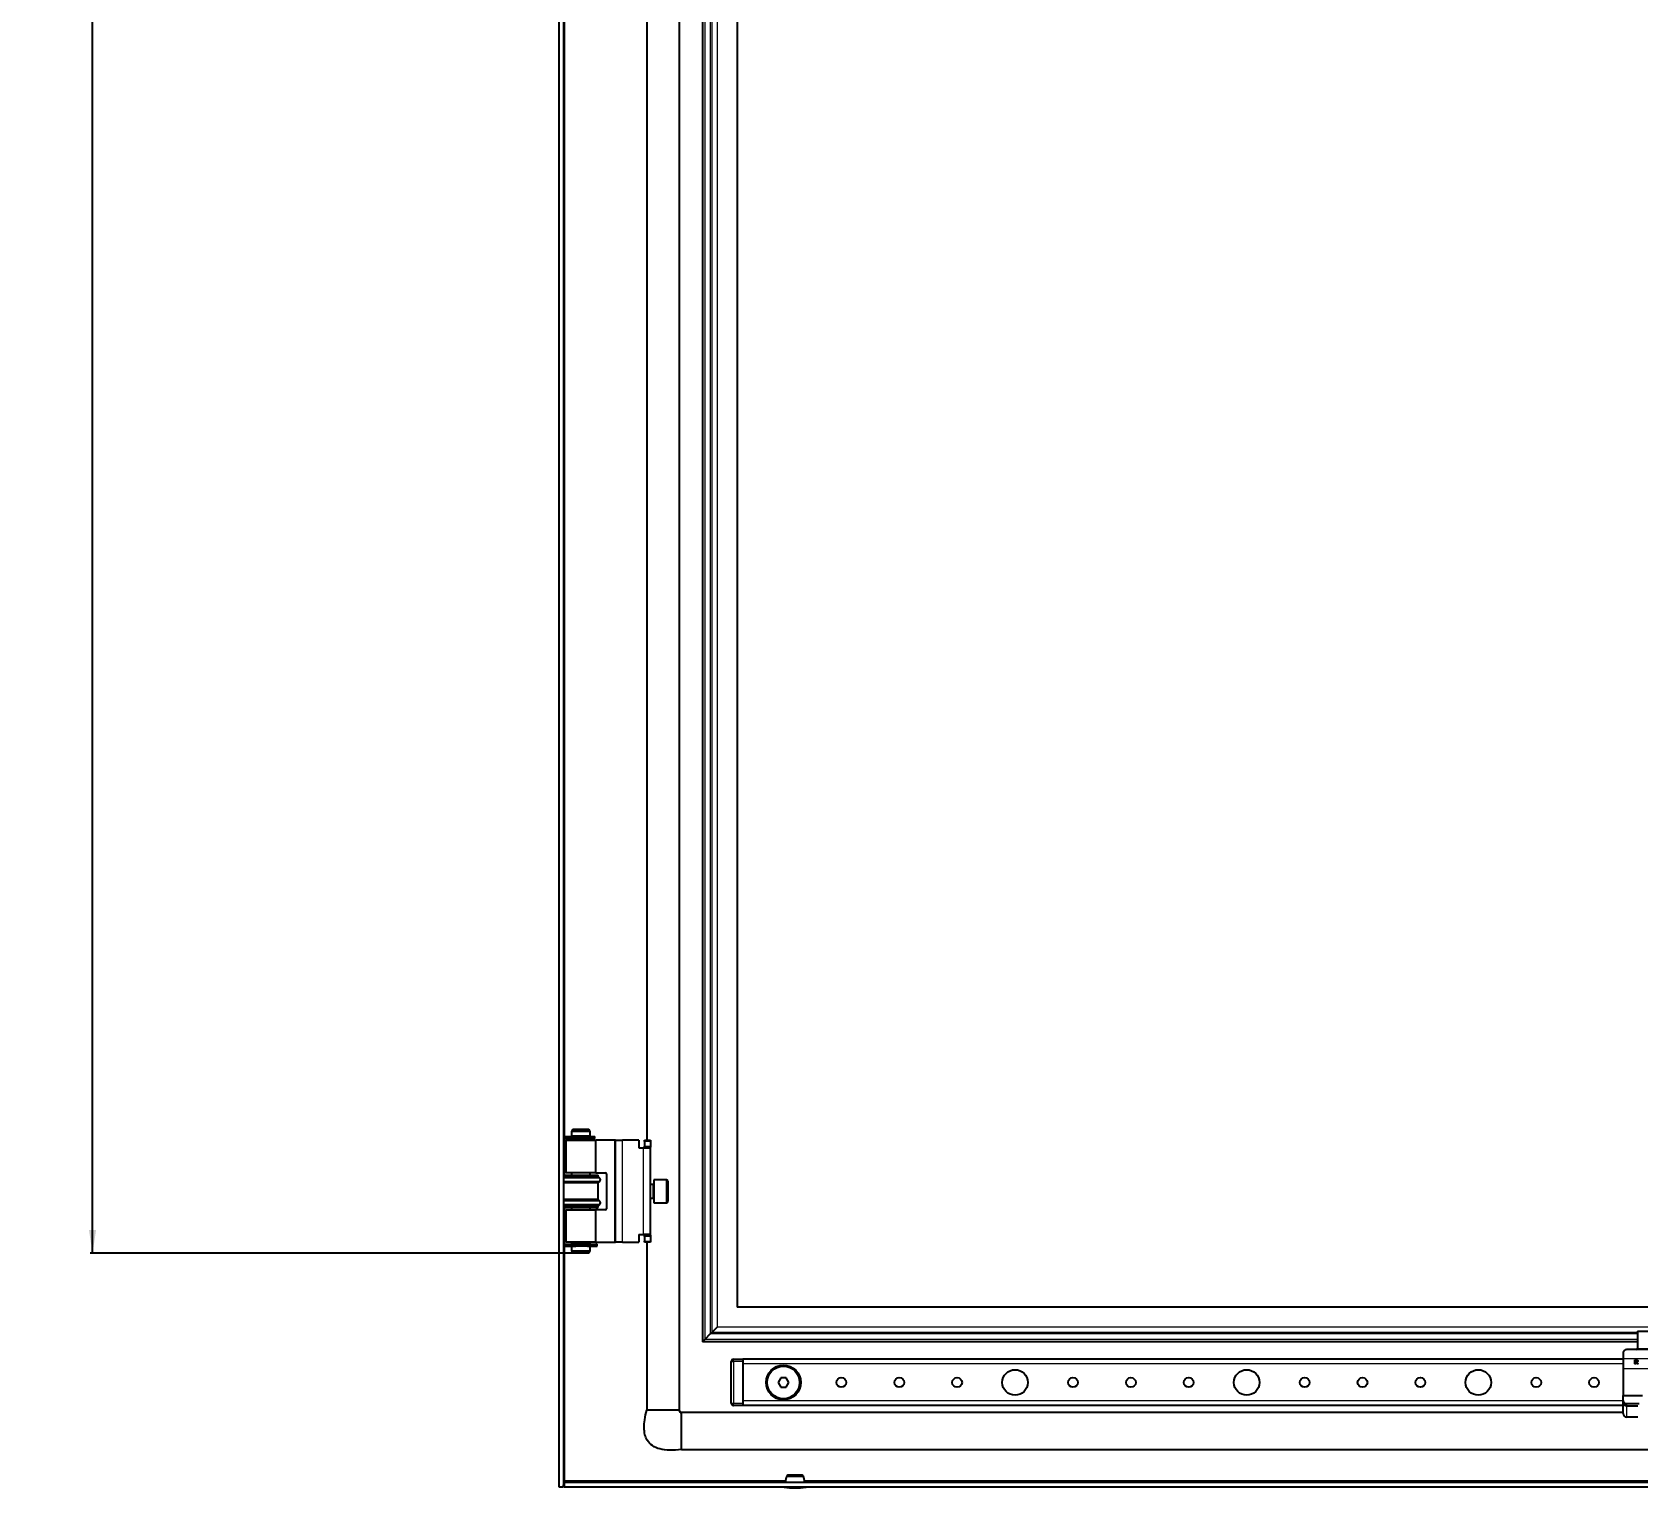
# Model space of a CAD drawing. Header units: millimetres. Extents: x -548 to 1673, y -1447 to 974.
# Drawn here: x 607 to 1300, y -1192 to -564 of the extents above; entities that cross this region are included whole.
import ezdxf

# ---------------------------------------------------------------- set-up
doc = ezdxf.new("R2010")
doc.units = ezdxf.units.MM
doc.layers.add('FORMAT', color=7, linetype='Continuous')
doc.styles.add('SLDTEXTSTYLE0', font='TXT', dxfattribs={"width": 0.75})
doc.dimstyles.new('SLDDIMSTYLE0', dxfattribs={"dimtxt": 20, "dimasz": 10, "dimexe": 0, "dimexo": 0.0625, "dimgap": 5, "dimtad": 2, "dimdec": 1, "dimrnd": 1e-09, "dimzin": 12, "dimdsep": 46, "dimtxsty": 'SLDTEXTSTYLE0', "dimsah": 1, "dimcen": 0.09, "dimadec": 0, "dimazin": 3, "dimtfac": 1, "dimtofl": 0, "dimtmove": 0, "dimatfit": 3, "dimfxl": 0, "dimfrac": 2, "dimtolj": 1, "dimtzin": 12, "dimarcsym": 0})

# ---------------------------------------------------------------- blocks, each defined once
blk = doc.blocks.new('_D_6')
at = {"layer": 'FORMAT'}
for p, q in [((840.62, 662.28), (632.28, 662.28)), ((633.28, -1091.22), (633.28, 662.28)), ((840.62, -1091.22), (632.28, -1091.22))]:
    blk.add_line(p, q, dxfattribs=at)
for points in [[(633.28, 662.28), (631.74, 652.28), (634.81, 652.28)], [(633.28, -1091.22), (634.81, -1081.22), (631.74, -1081.22)]]:
    blk.add_solid(points, dxfattribs=at)
at = {"layer": 'FORMAT', "insert": (607.49, -255.11), "char_height": 20, "attachment_point": 1, "rotation": 90, "style": 'SLDTEXTSTYLE0'}
blk.add_mtext('1753,5', dxfattribs=at)

msp = doc.modelspace()

# ---------------------------------------------------------------- linework, layer by layer
at = {"color": 7, "linetype": 'Continuous', "lineweight": 25}
for p, q in [((834.56, 763.03), (834.56, -1191.97)), ((836.56, 763.03), (836.56, -1191.97)), ((886.56, 730.03), (886.56, -1158.97)), ((896.56, 700.53), (896.56, -1129.47)), ((911.56, 685.53), (911.56, -1114.47)), ((872.56, -511.47), (872.56, -1042.47)), ((840.63, -1037.72), (840.06, -1038.72)), ((840.06, -1038.72), (840.06, -1040.72)), ((848.06, -1038.72), (840.06, -1038.72)), ((840.63, -1037.72), (847.48, -1037.72)), ((848.06, -1038.72), (847.48, -1037.72)), ((848.06, -1040.72), (848.06, -1038.72)), ((836.91, -1040.77), (836.91, -1041.67)), ((836.91, -1040.77), (849.8, -1040.77)), ((836.91, -1041.67), (849.8, -1041.67)), ((837.61, -1042.47), (837.61, -1056.47)), ((837.61, -1042.47), (850.51, -1042.47)), ((844.81, -1040.72), (840.06, -1040.72)), ((840.06, -1041.72), (840.06, -1042.47)), ((844.81, -1041.72), (840.06, -1041.72)), ((840.56, -1040.72), (840.56, -1040.77)), ((840.56, -1041.67), (840.56, -1041.72)), ((848.06, -1040.72), (844.81, -1040.72)), ((848.06, -1041.72), (844.81, -1041.72)), ((847.56, -1040.77), (847.56, -1040.72)), ((847.56, -1041.72), (847.56, -1041.67)), ((848.06, -1042.47), (848.06, -1041.72)), ((849.8, -1040.77), (849.88, -1040.77)), ((849.8, -1041.67), (849.88, -1041.67)), ((849.88, -1041.67), (849.88, -1040.77)), ((849.88, -1040.77), (850.09, -1040.77)), ((849.88, -1041.67), (850.09, -1041.67)), ((850.09, -1041.67), (850.09, -1040.77)), ((850.51, -1056.47), (850.51, -1042.47)), ((858.61, -1042.47), (850.51, -1042.47)), ((859.11, -1042.47), (858.61, -1042.47)), ((859.11, -1042.47), (862.11, -1042.47)), ((859.11, -1086.47), (859.11, -1042.47)), ((869.11, -1042.47), (862.11, -1042.47)), ((869.11, -1042.47), (869.11, -1045.77)), ((869.11, -1045.77), (871.11, -1045.77)), ((871.11, -1045.77), (874.11, -1045.77)), ((871.61, -1042.47), (874.11, -1042.47)), ((871.61, -1042.97), (871.61, -1042.47)), ((871.61, -1042.97), (871.61, -1044.97)), ((871.61, -1045.47), (871.61, -1044.97)), ((874.11, -1045.47), (871.61, -1045.47)), ((871.61, -1045.47), (871.61, -1045.77)), ((874.11, -1042.47), (874.11, -1042.97)), ((874.11, -1042.97), (874.11, -1044.97)), ((874.11, -1044.97), (874.11, -1045.47)), ((874.11, -1045.77), (874.11, -1045.47)), ((874.11, -1083.17), (874.11, -1045.77)), ((836.56, -1057.47), (851.56, -1057.47)), ((851.56, -1058.07), (836.56, -1058.07)), ((850.51, -1056.47), (837.61, -1056.47)), ((840.06, -1056.47), (840.06, -1057.47)), ((848.06, -1057.47), (848.06, -1056.47)), ((850.51, -1056.47), (854.61, -1056.47)), ((851.56, -1058.07), (851.56, -1057.47)), ((852.26, -1058.76), (851.56, -1058.07)), ((851.56, -1060.87), (852.26, -1060.19)), ((855.11, -1056.97), (855.11, -1071.97)), ((881.01, -1059.47), (875.61, -1059.47)), ((875.61, -1059.47), (875.61, -1069.47)), ((881.61, -1060.07), (881.61, -1068.87)), ((851.56, -1060.87), (836.56, -1060.87)), ((851.56, -1068.07), (851.56, -1060.87)), ((875.36, -1061.47), (874.11, -1061.47)), ((874.11, -1067.47), (875.36, -1067.47)), ((851.56, -1068.07), (836.56, -1068.07)), ((851.56, -1070.87), (836.56, -1070.87)), ((836.56, -1071.47), (851.56, -1071.47)), ((837.61, -1072.47), (837.61, -1086.47)), ((837.61, -1072.47), (850.51, -1072.47)), ((840.06, -1071.47), (840.06, -1072.47)), ((848.06, -1072.47), (848.06, -1071.47)), ((850.51, -1086.47), (850.51, -1072.47)), ((854.61, -1072.47), (850.51, -1072.47)), ((852.26, -1068.76), (851.56, -1068.07)), ((851.56, -1070.87), (852.26, -1070.18)), ((851.56, -1071.47), (851.56, -1070.87)), ((875.61, -1069.47), (881.01, -1069.47)), ((836.91, -1087.27), (836.91, -1088.17)), ((836.91, -1087.27), (840.9, -1087.27)), ((836.91, -1088.17), (840.9, -1088.17)), ((850.51, -1086.47), (837.61, -1086.47)), ((840.06, -1086.47), (840.06, -1087.22)), ((844.81, -1087.22), (840.06, -1087.22)), ((840.06, -1088.22), (840.06, -1090.22)), ((844.81, -1088.22), (840.06, -1088.22)), ((840.56, -1087.22), (840.56, -1087.27)), ((840.56, -1088.17), (840.56, -1088.22)), ((840.9, -1087.27), (841.55, -1087.27)), ((840.9, -1088.17), (841.55, -1088.17)), ((841.55, -1087.27), (841.89, -1087.27)), ((841.55, -1088.17), (841.89, -1088.17)), ((841.89, -1088.17), (841.89, -1087.27)), ((841.89, -1087.27), (841.89, -1087.27)), ((841.89, -1088.17), (841.89, -1088.17)), ((848.06, -1087.22), (844.81, -1087.22)), ((848.06, -1088.22), (844.81, -1088.22)), ((846.98, -1087.27), (846.98, -1088.17)), ((846.98, -1087.27), (847, -1087.27)), ((846.98, -1088.17), (847, -1088.17)), ((847, -1087.27), (848.3, -1087.27)), ((847, -1088.17), (848.3, -1088.17)), ((847.56, -1087.27), (847.56, -1087.22)), ((847.56, -1088.22), (847.56, -1088.17)), ((848.06, -1087.22), (848.06, -1086.47)), ((848.06, -1090.22), (848.06, -1088.22)), ((848.3, -1087.27), (849.02, -1087.27)), ((848.3, -1088.17), (849.02, -1088.17)), ((849.02, -1087.27), (851.21, -1087.27)), ((849.02, -1088.17), (851.21, -1088.17)), ((850.51, -1086.47), (858.61, -1086.47)), ((851.21, -1088.17), (851.21, -1087.27)), ((858.61, -1086.47), (859.11, -1086.47)), ((862.11, -1086.47), (859.11, -1086.47)), ((862.11, -1086.47), (869.11, -1086.47)), ((869.11, -1083.17), (871.11, -1083.17)), ((869.11, -1083.17), (869.11, -1086.47)), ((874.11, -1083.17), (871.11, -1083.17)), ((871.61, -1083.17), (871.61, -1083.47)), ((871.61, -1083.47), (874.11, -1083.47)), ((871.61, -1083.97), (871.61, -1083.47)), ((871.61, -1083.97), (871.61, -1085.97)), ((871.61, -1086.47), (871.61, -1085.97)), ((874.11, -1086.47), (871.61, -1086.47)), ((872.56, -1086.47), (872.56, -1158.97)), ((874.11, -1083.47), (874.11, -1083.17)), ((874.11, -1083.47), (874.11, -1083.97)), ((874.11, -1083.97), (874.11, -1085.97)), ((874.11, -1085.97), (874.11, -1086.47)), ((840.06, -1090.22), (840.63, -1091.22)), ((840.06, -1090.22), (844.81, -1090.22)), ((844.7, -1091.22), (840.63, -1091.22)), ((847.48, -1091.22), (844.7, -1091.22)), ((844.81, -1090.22), (848.06, -1090.22)), ((847.48, -1091.22), (848.06, -1090.22)), ((1351.56, -1114.47), (911.56, -1114.47)), ((902.97, -1123.06), (900.66, -1125.37)), ((897.56, -1128.47), (896.56, -1129.47)), ((1300.31, -1129.47), (896.56, -1129.47)), ((899.97, -1126.06), (897.66, -1128.37)), ((900.66, -1125.37), (899.97, -1126.06)), ((1300.31, -1124.82), (1300.31, -1132.32)), ((1300.31, -1124.82), (1304.83, -1124.82)), ((1294.06, -1134.32), (1294.06, -1136.82)), ((1294.06, -1136.82), (1294.06, -1141.07)), ((1305.06, -1132.82), (1295.56, -1132.82)), ((909.06, -1155.97), (909.06, -1137.97)), ((910.06, -1136.97), (914.06, -1136.97)), ((1294.06, -1136.97), (914.06, -1136.97)), ((914.06, -1136.97), (914.06, -1137.97)), ((914.06, -1137.97), (914.06, -1155.97)), ((914.06, -1138.97), (914.06, -1154.97)), ((1294.06, -1141.07), (1294.06, -1152.57)), ((1299.15, -1138.84), (1299.15, -1137.17)), ((1299.15, -1137.17), (1299.91, -1137.17)), ((1299.91, -1137.44), (1299.41, -1137.44)), ((1299.41, -1137.44), (1299.41, -1137.94)), ((1299.41, -1137.94), (1300, -1137.94)), ((1299.7, -1138.2), (1299.41, -1138.2)), ((1299.41, -1138.2), (1299.41, -1138.84)), ((1300.2, -1138.91), (1299.7, -1138.2)), ((1300.01, -1138.2), (1300.41, -1138.77)), ((930.4, -1144.97), (929.25, -1146.97)), ((929.25, -1146.97), (930.4, -1148.97)), ((932.71, -1144.97), (930.4, -1144.97)), ((930.4, -1148.97), (932.71, -1148.97)), ((933.87, -1146.97), (932.71, -1144.97)), ((932.71, -1148.97), (933.87, -1146.97)), ((914.06, -1156.97), (910.06, -1156.97)), ((914.06, -1155.97), (914.06, -1156.97)), ((1294.06, -1156.97), (914.06, -1156.97)), ((1294.06, -1154.72), (1294.06, -1152.57)), ((1294.06, -1152.57), (1302.46, -1152.57)), ((1294.06, -1155.63), (1294.06, -1154.72)), ((1294.06, -1160.42), (1294.06, -1155.63)), ((1295.56, -1156.11), (1301.08, -1156.11)), ((1295.56, -1157), (1300.47, -1157)), ((1294.06, -1159.97), (887.56, -1159.97)), ((1300.47, -1161.92), (1295.56, -1161.92)), ((887.56, -1175.97), (1375.56, -1175.97)), ((834.56, -1191.97), (836.56, -1191.97)), ((836.86, -1189.97), (836.86, -1191.97)), ((836.86, -1189.97), (1426.26, -1189.97)), ((836.86, -1191.97), (1426.26, -1191.97)), ((836.96, -1189.97), (837.16, -1189.37)), ((932.97, -1187.36), (940.15, -1187.36)), ((939.66, -1186.97), (933.45, -1186.97))]:
    msp.add_line(p, q, dxfattribs=at)
at = {"color": 8, "linetype": 'Continuous', "lineweight": 18}
for p, q in [((897.56, 699.53), (897.56, -1128.47)), ((897.66, 699.43), (897.66, -1128.37)), ((899.97, 697.12), (899.97, -1126.06)), ((900.66, 696.43), (900.66, -1125.37)), ((902.97, 694.12), (902.97, -1123.06)), ((837.16, -1040.77), (837.16, -513.17)), ((837.16, -1057.47), (837.16, -1041.67)), ((849.8, -1040.77), (849.8, -1041.67)), ((858.61, -1042.47), (858.61, -1086.47)), ((862.11, -1086.47), (862.11, -1042.47)), ((871.11, -1083.17), (871.11, -1045.77)), ((874.11, -1042.97), (871.61, -1042.97)), ((871.61, -1044.97), (874.11, -1044.97)), ((852.26, -1058.76), (836.56, -1058.76)), ((852.26, -1060.19), (836.56, -1060.19)), ((881.01, -1069.47), (881.01, -1059.47)), ((875.36, -1061.88), (875.36, -1061.47)), ((875.36, -1067.47), (875.36, -1061.88)), ((852.26, -1068.76), (836.56, -1068.76)), ((852.26, -1070.18), (836.56, -1070.18)), ((837.16, -1087.27), (837.16, -1071.47)), ((837.16, -1189.37), (837.16, -1088.17)), ((840.9, -1087.27), (840.9, -1088.17)), ((841.55, -1087.27), (841.55, -1088.17)), ((841.89, -1087.27), (841.89, -1088.17)), ((847, -1087.27), (847, -1088.17)), ((848.3, -1087.27), (848.3, -1088.17)), ((849.02, -1087.27), (849.02, -1088.17)), ((874.11, -1083.97), (871.61, -1083.97)), ((871.61, -1085.97), (874.11, -1085.97)), ((1360.15, -1123.06), (902.97, -1123.06)), ((1300.31, -1128.47), (897.56, -1128.47)), ((1300.31, -1128.37), (897.66, -1128.37)), ((1300.31, -1126.06), (899.97, -1126.06)), ((1300.31, -1125.37), (900.66, -1125.37)), ((1305.06, -1136.82), (1294.06, -1136.82)), ((1300.31, -1132.32), (1304.83, -1132.32)), ((909.06, -1137.97), (910.06, -1137.97)), ((910.06, -1137.97), (910.06, -1136.97)), ((910.06, -1137.97), (910.06, -1155.97)), ((914.06, -1137.97), (910.06, -1137.97)), ((1294.06, -1138.97), (914.06, -1138.97)), ((1319.06, -1141.07), (1294.06, -1141.07)), ((909.06, -1155.97), (910.06, -1155.97)), ((910.06, -1155.97), (914.06, -1155.97)), ((910.06, -1156.97), (910.06, -1155.97)), ((1294.06, -1154.97), (914.06, -1154.97)), ((1295.56, -1156.11), (1295.56, -1157)), ((1295.56, -1157), (1295.56, -1161.92)), ((932.51, -1189.37), (837.16, -1189.37)), ((931.7, -1192.1), (941.42, -1192.1)), ((931.81, -1192.22), (941.31, -1192.22)), ((1322.51, -1189.37), (940.6, -1189.37))]:
    msp.add_line(p, q, dxfattribs=at)
at = {"color": 7, "linetype": 'Continuous', "lineweight": 25}
for centre, radius in [((931.56, -1146.97), 7.5), ((931.56, -1146.97), 7), ((1031.56, -1146.97), 5.5), ((1131.56, -1146.97), 5.5), ((1231.56, -1146.97), 5.5), ((956.56, -1146.97), 2.1), ((981.56, -1146.97), 2.1), ((1006.56, -1146.97), 2.1), ((1056.56, -1146.97), 2.1), ((1081.56, -1146.97), 2.1), ((1106.56, -1146.97), 2.1), ((1156.56, -1146.97), 2.1), ((1181.56, -1146.97), 2.1), ((1206.56, -1146.97), 2.1), ((1256.56, -1146.97), 2.1), ((1281.56, -1146.97), 2.1)]:
    msp.add_circle(centre, radius, dxfattribs=at)
for centre, radius, start, end in [((851.56, -1059.47), 1, 314.427, 45.573), ((854.61, -1056.97), 0.5, 0, 90), ((881.01, -1060.07), 0.6, 360, 90), ((875.36, -1061.22), 0.25, 270, 0), ((875.36, -1067.72), 0.25, 0, 90), ((851.56, -1069.47), 1, 314.427, 45.573), ((854.61, -1071.97), 0.5, 270, 0), ((881.01, -1068.87), 0.6, 270, 0), ((1299.81, -1132.32), 0.5, 270, 0), ((910.06, -1137.97), 1, 90, 180), ((910.06, -1155.97), 1, 180, 270), ((1295.56, -1160.42), 1.5, 180, 270), ((957.46, -1192.03), 25.77, 179.86102, 180.13898), ((931.82, -1192.1), 0.126, 180, 263.97442), ((936.56, -1147.22), 45.25, 263.97442, 269.9984), ((938.68, -1189.71), 6.18, 157.63457, 182.46578), ((933.45, -1187.47), 0.5, 90, 166.61654), ((936.56, -1147.22), 45.25, 270.0016, 276.02558), ((939.66, -1187.47), 0.5, 13.38346, 90), ((934.44, -1189.71), 6.18, 357.53422, 22.36543), ((941.29, -1192.1), 0.126, 276.02558, 0), ((915.65, -1192.03), 25.77, 359.86102, 0.13898)]:
    msp.add_arc(centre, radius, start, end, dxfattribs=at)
for points, knots in [([(1295.56, -1132.82), (1295.56, -1132.82), (1295.49, -1132.82), (1295.14, -1132.85), (1294.61, -1133.08), (1294.14, -1133.66), (1294.08, -1134.13), (1294.06, -1134.32)], [0, 0, 0, 0, 0.003231, 0.101221, 0.514725, 0.80586, 1, 1, 1, 1]), ([(1299.27, -1138.97), (1299.25, -1138.97), (1299.21, -1138.97), (1299.17, -1138.93), (1299.15, -1138.88), (1299.15, -1138.85), (1299.15, -1138.84)], [0, 0, 0, 0, 0.280437, 0.558281, 0.778899, 1, 1, 1, 1]), ([(1299.41, -1138.84), (1299.41, -1138.86), (1299.41, -1138.9), (1299.37, -1138.95), (1299.32, -1138.97), (1299.29, -1138.97), (1299.27, -1138.97)], [0, 0, 0, 0, 0.280498, 0.558325, 0.778868, 1, 1, 1, 1]), ([(1299.91, -1137.17), (1299.98, -1137.18), (1300.12, -1137.19), (1300.23, -1137.27), (1300.28, -1137.31)], [0, 0, 0, 0, 0.559747, 1, 1, 1, 1]), ([(1300.1, -1137.5), (1300.07, -1137.48), (1300.01, -1137.44), (1299.94, -1137.44), (1299.91, -1137.44)], [0, 0, 0, 0, 0.559136, 1, 1, 1, 1]), ([(1300, -1137.94), (1300.02, -1137.94), (1300.06, -1137.93), (1300.09, -1137.9), (1300.11, -1137.89)], [0, 0, 0, 0, 0.5581742, 1, 1, 1, 1]), ([(1300.25, -1138.11), (1300.21, -1138.14), (1300.13, -1138.19), (1300.05, -1138.2), (1300.01, -1138.2)], [0, 0, 0, 0, 0.56031, 1, 1, 1, 1]), ([(1300.18, -1137.7), (1300.18, -1137.66), (1300.17, -1137.58), (1300.12, -1137.53), (1300.1, -1137.5)], [0, 0, 0, 0, 0.559692, 1, 1, 1, 1]), ([(1300.11, -1137.89), (1300.12, -1137.88), (1300.15, -1137.85), (1300.18, -1137.78), (1300.18, -1137.73), (1300.18, -1137.7)], [0, 0, 0, 0, 0.2799174, 0.5600596, 1, 1, 1, 1]), ([(1300.29, -1138.97), (1300.28, -1138.97), (1300.26, -1138.97), (1300.22, -1138.95), (1300.21, -1138.93), (1300.2, -1138.91)], [0, 0, 0, 0, 0.28022, 0.561305, 1, 1, 1, 1]), ([(1300.44, -1137.7), (1300.44, -1137.79), (1300.42, -1137.95), (1300.3, -1138.06), (1300.25, -1138.11)], [0, 0, 0, 0, 0.559457, 1, 1, 1, 1]), ([(1300.28, -1137.31), (1300.33, -1137.37), (1300.43, -1137.49), (1300.44, -1137.63), (1300.44, -1137.7)], [0, 0, 0, 0, 0.5589475, 1, 1, 1, 1]), ([(1300.44, -1138.84), (1300.44, -1138.86), (1300.43, -1138.9), (1300.39, -1138.94), (1300.34, -1138.97), (1300.31, -1138.97), (1300.29, -1138.97)], [0, 0, 0, 0, 0.278138, 0.558544, 0.779161, 1, 1, 1, 1]), ([(1300.41, -1138.77), (1300.42, -1138.78), (1300.44, -1138.8), (1300.44, -1138.83), (1300.44, -1138.84)], [0, 0, 0, 0, 0.5610793, 1, 1, 1, 1]), ([(1294.06, -1154.72), (1294.07, -1154.86), (1294.1, -1155.14), (1294.34, -1155.55), (1294.7, -1155.87), (1295.13, -1156.07), (1295.43, -1156.1), (1295.56, -1156.11)], [0, 0, 0, 0, 0.205683, 0.411346, 0.618649, 0.832339, 1, 1, 1, 1]), ([(1294.06, -1155.63), (1294.06, -1155.64), (1294.06, -1155.74), (1294.09, -1156), (1294.26, -1156.37), (1294.6, -1156.72), (1295.05, -1156.96), (1295.39, -1156.99), (1295.56, -1157)], [0, 0, 0, 0, 0.017854, 0.141405, 0.356083, 0.570731, 0.785365, 1, 1, 1, 1]), ([(887.56, -1175.97), (885.83, -1176.14), (882.69, -1176.44), (878.36, -1175.93), (874.93, -1174.5), (872.72, -1172.18), (871.63, -1169.42), (871.31, -1166.37), (871.61, -1162.81), (872.22, -1160.32), (872.56, -1158.97)], [0, 0, 0, 0, 0.1767131, 0.3209108, 0.4403077, 0.5483696, 0.6373998, 0.7388783, 0.8585434, 1, 1, 1, 1]), ([(886.44, -1158.97), (886.41, -1158.97), (886.33, -1158.97), (885.87, -1158.97), (885.58, -1158.97)], [0, 0, 0, 0, 0.350861, 1, 1, 1, 1]), ([(887.56, -1160.13), (887.46, -1160.12), (887.32, -1160.1), (887.16, -1160.03), (887.08, -1159.98), (887.02, -1159.91), (886.98, -1159.84), (886.95, -1159.77), (886.89, -1159.59), (886.72, -1159.51), (886.57, -1159.28), (886.54, -1159.08), (886.52, -1158.97)], [0, 0, 0, 0, 0.146823, 0.202041, 0.247643, 0.28691, 0.323569, 0.360785, 0.40083, 0.628513, 0.79432, 1, 1, 1, 1]), ([(886.56, -1158.97), (886.71, -1159.2), (886.97, -1159.6), (887.38, -1159.86), (887.56, -1159.97)], [0, 0, 0, 0, 0.561561, 1, 1, 1, 1]), ([(887.56, -1175.97), (887.56, -1175.85), (887.56, -1175.61), (887.56, -1173.76), (887.56, -1171.12), (887.56, -1167.97), (887.56, -1164.82), (887.56, -1162.21), (887.56, -1160.58), (887.56, -1160.36), (887.56, -1160.29)], [0, 0, 0, 0, 0.133856, 0.267712, 0.401568, 0.535424, 0.66928, 0.803137, 0.936993, 1, 1, 1, 1]), ([(836.56, -1191.97), (836.58, -1191.54), (836.62, -1190.98), (836.81, -1190.42), (836.86, -1190.29)], [0, 0, 0, 0, 0.7734591, 1, 1, 1, 1]), ([(837.16, -1189.37), (837.11, -1189.53), (837.06, -1189.68), (836.96, -1189.91), (836.91, -1189.97), (836.86, -1189.97)], [0, 0, 0, 0, 0.5, 0.5, 1, 1, 1, 1])]:
    msp.add_open_spline(points, degree=3, knots=knots, dxfattribs=at)
for points in [[(873.54, -1158.97), (873.25, -1158.97), (872.69, -1158.97), (872.6, -1158.97), (872.56, -1158.97)], [(875.99, -1158.97), (875.5, -1158.97), (874.53, -1158.97), (873.87, -1158.97), (873.54, -1158.97)], [(879.56, -1158.97), (878.93, -1158.97), (877.67, -1158.97), (876.55, -1158.97), (875.99, -1158.97)], [(883.13, -1158.97), (882.56, -1158.97), (881.44, -1158.97), (880.19, -1158.97), (879.56, -1158.97)], [(885.58, -1158.97), (885.25, -1158.97), (884.58, -1158.97), (883.61, -1158.97), (883.13, -1158.97)]]:
    msp.add_open_spline(points, degree=3, dxfattribs=at)

# ---------------------------------------------------------------- dimensions: what is measured, and where the dimension line sits
at = {"layer": 'FORMAT'}
dim = msp.add_linear_dim(base=(633.28, 662.28), p1=(840.63, -1091.22), p2=(840.63, 662.28), angle=90, dimstyle='SLDDIMSTYLE0', dxfattribs=at)
dim.commit()
dim.dimension.update_dxf_attribs({"geometry": '_D_6', "text_midpoint": (633.28, -214.47), "dimtype": 160})

doc.saveas('drawing.dxf')
